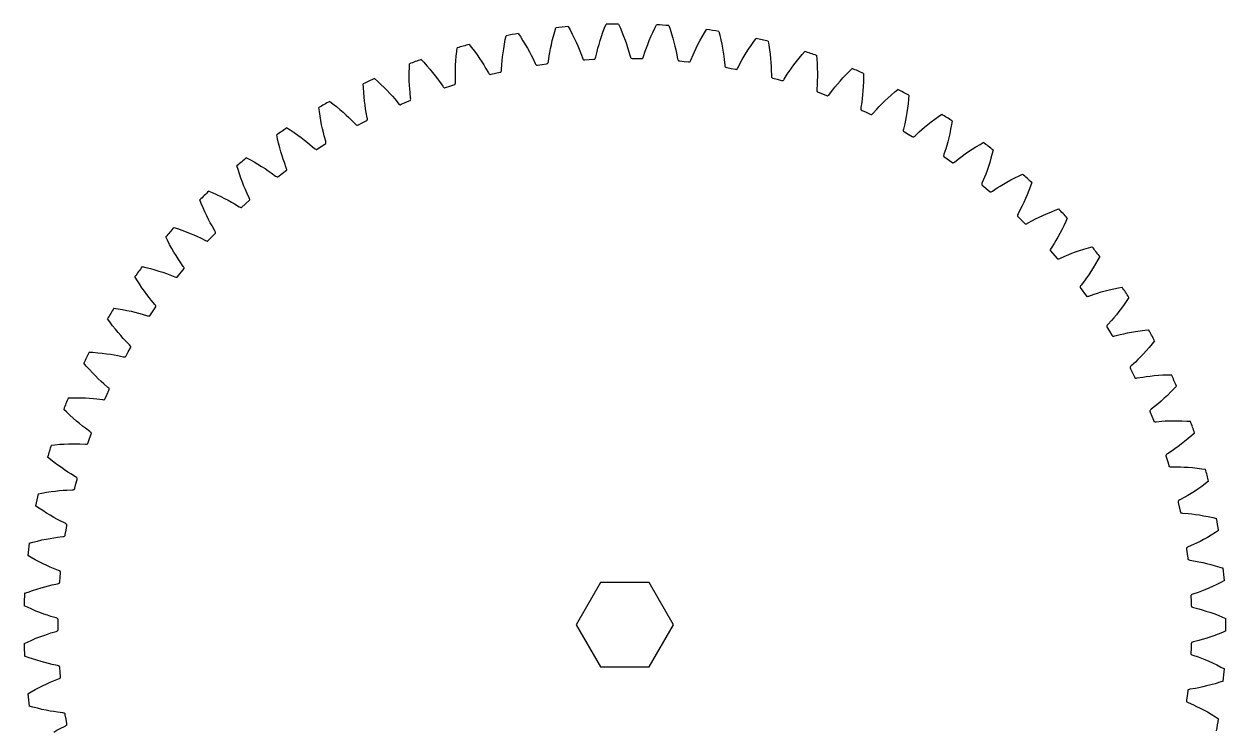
# Model space of a CAD drawing. Header units: millimetres. Extents: x -38.5 to 38.5, y -53.1 to 38.5.
# Drawn here: x -38.5 to 38.5, y -6.8 to 38.5 of the extents above; entities that cross this region are included whole.
import ezdxf

# ---------------------------------------------------------------- set-up
doc = ezdxf.new("R2010")
doc.units = ezdxf.units.MM

msp = doc.modelspace()

# ---------------------------------------------------------------- linework, layer by layer
at = {"color": 7, "linetype": 'Continuous', "lineweight": 25}
for p, q in [((-0.408, 38.498), (-0.31, 38.277)), ((-7.655, 37.505), (-7.605, 37.741)), ((-6.823, 37.891), (-6.689, 37.689)), ((-4.572, 37.72), (-4.49, 38.014)), ((-4.49, 38.014), (-4.42, 38.245)), ((-3.628, 38.329), (-3.512, 38.116)), ((-3.512, 38.116), (-3.37, 37.846)), ((-3.37, 37.846), (-3.241, 37.585)), ((-1.496, 37.695), (-1.4, 37.97)), ((-1.4, 37.97), (-1.293, 38.256)), ((-1.293, 38.256), (-1.204, 38.481)), ((-0.31, 38.277), (-0.191, 37.995)), ((-0.191, 37.995), (-0.084, 37.725)), ((-0.084, 37.725), (0.011, 37.469)), ((1.664, 37.688), (1.782, 37.954)), ((1.782, 37.954), (1.913, 38.23)), ((1.913, 38.23), (2.02, 38.447)), ((2.815, 38.397), (2.894, 38.168)), ((2.894, 38.168), (2.989, 37.878)), ((2.989, 37.878), (3.073, 37.6)), ((4.952, 37.672), (5.105, 37.936)), ((5.105, 37.936), (5.23, 38.143)), ((6.018, 38.027), (6.078, 37.792)), ((6.078, 37.792), (6.148, 37.495)), ((-10.766, 36.733), (-10.736, 36.973)), ((-9.969, 37.187), (-9.819, 36.997)), ((-9.819, 36.997), (-9.634, 36.754)), ((-7.761, 36.918), (-7.712, 37.205)), ((-7.712, 37.205), (-7.655, 37.505)), ((-6.689, 37.689), (-6.525, 37.431)), ((-6.525, 37.431), (-6.374, 37.182)), ((-6.374, 37.182), (-6.237, 36.946)), ((-4.761, 36.919), (-4.707, 37.172)), ((-4.707, 37.172), (-4.645, 37.438)), ((-4.645, 37.438), (-4.572, 37.72)), ((-3.241, 37.585), (-3.124, 37.338)), ((-3.124, 37.338), (-3.018, 37.102)), ((-3.018, 37.102), (-2.924, 36.877)), ((-1.778, 36.733), (-1.721, 36.953)), ((-1.721, 36.953), (-1.655, 37.188)), ((-1.655, 37.188), (-1.58, 37.436)), ((-1.58, 37.436), (-1.496, 37.695)), ((0.011, 37.469), (0.097, 37.224)), ((0.097, 37.224), (0.172, 36.993)), ((0.172, 36.993), (0.238, 36.775)), ((1.302, 36.753), (1.377, 36.967)), ((1.377, 36.967), (1.462, 37.196)), ((1.462, 37.196), (1.558, 37.436)), ((1.558, 37.436), (1.664, 37.688)), ((3.073, 37.6), (3.147, 37.336)), ((3.147, 37.336), (3.211, 37.086)), ((3.211, 37.086), (3.267, 36.848)), ((4.569, 36.943), (4.685, 37.175)), ((4.685, 37.175), (4.812, 37.417)), ((4.812, 37.417), (4.952, 37.672)), ((6.148, 37.495), (6.208, 37.211)), ((6.208, 37.211), (6.26, 36.942)), ((7.926, 36.883), (8.087, 37.125)), ((8.087, 37.125), (8.261, 37.376)), ((8.261, 37.376), (8.403, 37.572)), ((9.179, 37.39), (9.219, 37.151)), ((9.219, 37.151), (9.264, 36.849)), ((-13.046, 36.222), (-12.881, 36.046)), ((-10.823, 36.139), (-10.799, 36.429)), ((-10.799, 36.429), (-10.766, 36.733)), ((-9.634, 36.754), (-9.463, 36.519)), ((-9.463, 36.519), (-9.307, 36.295)), ((-9.307, 36.295), (-9.164, 36.079)), ((-7.86, 36.148), (-7.834, 36.391)), ((-7.834, 36.391), (-7.801, 36.648)), ((-7.801, 36.648), (-7.761, 36.918)), ((-6.237, 36.946), (-6.112, 36.719)), ((-6.112, 36.719), (-5.999, 36.503)), ((-5.999, 36.503), (-5.898, 36.3)), ((-5.898, 36.3), (-5.748, 35.976)), ((-4.896, 36.101), (-4.845, 36.455)), ((-4.845, 36.455), (-4.807, 36.679)), ((-4.807, 36.679), (-4.761, 36.919)), ((-2.924, 36.877), (-2.84, 36.666)), ((-2.84, 36.666), (-2.717, 36.33)), ((-2.717, 36.33), (-2.692, 36.274)), ((-2.692, 36.274), (-2.666, 36.234)), ((-2.666, 36.234), (-2.653, 36.221)), ((-2.653, 36.221), (-2.64, 36.211)), ((-2.64, 36.211), (-2.627, 36.206)), ((-2.627, 36.206), (-2.563, 36.21)), ((-2.563, 36.21), (-2.279, 36.228)), ((-2.279, 36.228), (-1.996, 36.245)), ((-1.996, 36.245), (-1.931, 36.25)), ((-1.931, 36.25), (-1.919, 36.257)), ((-1.919, 36.257), (-1.907, 36.268)), ((-1.907, 36.268), (-1.896, 36.283)), ((-1.896, 36.283), (-1.875, 36.325)), ((-1.875, 36.325), (-1.858, 36.385)), ((-1.858, 36.385), (-1.778, 36.733)), ((0.238, 36.775), (0.332, 36.43)), ((0.332, 36.43), (0.353, 36.372)), ((0.353, 36.372), (0.375, 36.33)), ((0.375, 36.33), (0.387, 36.316)), ((0.387, 36.316), (0.399, 36.305)), ((0.399, 36.305), (0.412, 36.299)), ((0.412, 36.299), (0.476, 36.297)), ((0.476, 36.297), (0.76, 36.292)), ((0.76, 36.292), (1.044, 36.285)), ((1.044, 36.285), (1.109, 36.285)), ((1.109, 36.285), (1.121, 36.29)), ((1.121, 36.29), (1.134, 36.3)), ((1.134, 36.3), (1.147, 36.314)), ((1.147, 36.314), (1.171, 36.355)), ((1.171, 36.355), (1.193, 36.412)), ((1.193, 36.412), (1.302, 36.753)), ((3.267, 36.848), (3.315, 36.626)), ((3.315, 36.626), (3.38, 36.275)), ((3.38, 36.275), (3.395, 36.215)), ((3.395, 36.215), (3.414, 36.171)), ((4.209, 36.129), (4.236, 36.185)), ((4.236, 36.185), (4.373, 36.515)), ((4.373, 36.515), (4.465, 36.722)), ((4.465, 36.722), (4.569, 36.943)), ((6.26, 36.942), (6.303, 36.687)), ((6.303, 36.687), (6.339, 36.446)), ((6.339, 36.446), (6.368, 36.22)), ((6.368, 36.22), (6.403, 35.865)), ((7.413, 36.021), (7.523, 36.22)), ((7.523, 36.22), (7.645, 36.431)), ((7.645, 36.431), (7.779, 36.652)), ((7.779, 36.652), (7.926, 36.883)), ((9.264, 36.849), (9.3, 36.561)), ((9.3, 36.561), (9.329, 36.289)), ((9.329, 36.289), (9.351, 36.031)), ((10.984, 36.09), (11.165, 36.318)), ((11.165, 36.318), (11.36, 36.553)), ((11.36, 36.553), (11.518, 36.737)), ((12.275, 36.491), (12.295, 36.249)), ((12.295, 36.249), (12.315, 35.945)), ((-13.809, 35.397), (-13.802, 35.703)), ((-13.802, 35.703), (-13.792, 35.945)), ((-12.881, 36.046), (-12.676, 35.819)), ((-12.676, 35.819), (-12.486, 35.599)), ((-12.486, 35.599), (-12.312, 35.388)), ((-10.857, 35.364), (-10.852, 35.608)), ((-10.852, 35.608), (-10.841, 35.866)), ((-10.841, 35.866), (-10.823, 36.139)), ((-9.164, 36.079), (-9.033, 35.873)), ((-9.033, 35.873), (-8.915, 35.679)), ((-8.915, 35.679), (-8.738, 35.369)), ((-8.012, 35.405), (-7.95, 35.421)), ((-7.95, 35.421), (-7.939, 35.429)), ((-7.939, 35.429), (-7.929, 35.442)), ((-7.929, 35.442), (-7.92, 35.458)), ((-7.92, 35.458), (-7.907, 35.504)), ((-7.907, 35.504), (-7.899, 35.565)), ((-7.899, 35.565), (-7.879, 35.922)), ((-7.879, 35.922), (-7.86, 36.148)), ((-5.748, 35.976), (-5.718, 35.921)), ((-5.718, 35.921), (-5.689, 35.884)), ((-5.689, 35.884), (-5.675, 35.872)), ((-5.675, 35.872), (-5.661, 35.864)), ((-5.661, 35.864), (-5.648, 35.86)), ((-5.648, 35.86), (-5.584, 35.868)), ((-5.584, 35.868), (-5.303, 35.911)), ((-5.303, 35.911), (-5.022, 35.951)), ((-5.022, 35.951), (-4.958, 35.962)), ((-4.958, 35.962), (-4.946, 35.969)), ((-4.946, 35.969), (-4.936, 35.981)), ((-4.936, 35.981), (-4.926, 35.997)), ((-4.926, 35.997), (-4.908, 36.041)), ((-4.908, 36.041), (-4.896, 36.101)), ((3.414, 36.171), (3.425, 36.156)), ((3.425, 36.156), (3.436, 36.145)), ((3.436, 36.145), (3.448, 36.138)), ((3.448, 36.138), (3.512, 36.13)), ((3.512, 36.13), (3.794, 36.101)), ((3.794, 36.101), (4.077, 36.07)), ((4.077, 36.07), (4.141, 36.065)), ((4.141, 36.065), (4.154, 36.069)), ((4.154, 36.069), (4.168, 36.078)), ((4.168, 36.078), (4.181, 36.091)), ((4.181, 36.091), (4.209, 36.129)), ((6.403, 35.865), (6.413, 35.804)), ((6.413, 35.804), (6.429, 35.759)), ((6.429, 35.759), (6.438, 35.743)), ((6.438, 35.743), (6.448, 35.73)), ((6.448, 35.73), (6.459, 35.722)), ((6.459, 35.722), (6.523, 35.709)), ((6.523, 35.709), (6.802, 35.657)), ((6.802, 35.657), (7.081, 35.603)), ((7.081, 35.603), (7.144, 35.592)), ((7.144, 35.592), (7.158, 35.595)), ((7.158, 35.595), (7.172, 35.603)), ((7.172, 35.603), (7.187, 35.614)), ((7.187, 35.614), (7.217, 35.65)), ((7.217, 35.65), (7.249, 35.703)), ((7.249, 35.703), (7.413, 36.021)), ((9.351, 36.031), (9.367, 35.787)), ((9.367, 35.787), (9.376, 35.56)), ((9.376, 35.56), (9.382, 35.203)), ((10.401, 35.274), (10.527, 35.463)), ((10.527, 35.463), (10.666, 35.663)), ((10.666, 35.663), (10.819, 35.873)), ((10.819, 35.873), (10.984, 36.09)), ((12.315, 35.945), (12.327, 35.654)), ((12.327, 35.654), (12.333, 35.381)), ((14.165, 35.256), (14.379, 35.475)), ((14.379, 35.475), (14.552, 35.644)), ((-16.741, 34.423), (-16.752, 34.664)), ((-16.031, 35.003), (-15.852, 34.841)), ((-15.852, 34.841), (-15.629, 34.632)), ((-13.809, 35.107), (-13.809, 35.397)), ((-13.804, 34.833), (-13.809, 35.107)), ((-13.793, 34.575), (-13.804, 34.833)), ((-12.312, 35.388), (-12.15, 35.186)), ((-12.15, 35.186), (-12.003, 34.992)), ((-12.003, 34.992), (-11.869, 34.808)), ((-11.869, 34.808), (-11.667, 34.513)), ((-10.876, 34.64), (-10.867, 34.654)), ((-10.867, 34.654), (-10.86, 34.671)), ((-10.86, 34.671), (-10.85, 34.718)), ((-10.857, 35.137), (-10.857, 35.364)), ((-10.848, 34.779), (-10.857, 35.137)), ((-10.85, 34.718), (-10.848, 34.779)), ((-8.738, 35.369), (-8.704, 35.317)), ((-8.704, 35.317), (-8.672, 35.282)), ((-8.672, 35.282), (-8.656, 35.271)), ((-8.656, 35.271), (-8.642, 35.264)), ((-8.642, 35.264), (-8.629, 35.261)), ((-8.629, 35.261), (-8.565, 35.275)), ((-8.565, 35.275), (-8.289, 35.341)), ((-8.289, 35.341), (-8.012, 35.405)), ((9.382, 35.203), (9.387, 35.141)), ((9.387, 35.141), (9.398, 35.095)), ((9.398, 35.095), (9.406, 35.078)), ((9.406, 35.078), (9.415, 35.065)), ((9.415, 35.065), (9.426, 35.057)), ((9.426, 35.057), (9.488, 35.038)), ((9.488, 35.038), (9.762, 34.963)), ((9.762, 34.963), (10.035, 34.886)), ((10.035, 34.886), (10.098, 34.869)), ((10.098, 34.869), (10.111, 34.871)), ((10.111, 34.871), (10.126, 34.878)), ((10.126, 34.878), (10.141, 34.888)), ((10.141, 34.888), (10.175, 34.921)), ((10.175, 34.921), (10.211, 34.972)), ((10.211, 34.972), (10.401, 35.274)), ((12.319, 34.651), (12.295, 34.295)), ((12.328, 34.878), (12.319, 34.651)), ((12.333, 35.122), (12.328, 34.878)), ((12.333, 35.381), (12.333, 35.122)), ((13.458, 34.458), (13.613, 34.646)), ((13.613, 34.646), (13.783, 34.842)), ((13.783, 34.842), (13.966, 35.045)), ((13.966, 35.045), (14.165, 35.256)), ((15.279, 34.788), (15.267, 34.498)), ((15.285, 35.094), (15.279, 34.788)), ((15.286, 35.336), (15.285, 35.094)), ((-16.722, 34.118), (-16.741, 34.423)), ((-16.698, 33.828), (-16.722, 34.118)), ((-15.629, 34.632), (-15.421, 34.429)), ((-15.421, 34.429), (-15.23, 34.234)), ((-15.23, 34.234), (-15.052, 34.045)), ((-15.052, 34.045), (-14.889, 33.864)), ((-13.778, 34.331), (-13.793, 34.575)), ((-13.759, 34.105), (-13.778, 34.331)), ((-13.72, 33.75), (-13.759, 34.105)), ((-11.667, 34.513), (-11.628, 34.465)), ((-11.628, 34.465), (-11.593, 34.433)), ((-11.593, 34.433), (-11.577, 34.423)), ((-11.577, 34.423), (-11.563, 34.417)), ((-11.563, 34.417), (-11.549, 34.416)), ((-11.549, 34.416), (-11.487, 34.435)), ((-11.487, 34.435), (-11.217, 34.523)), ((-11.217, 34.523), (-10.947, 34.61)), ((-10.947, 34.61), (-10.886, 34.631)), ((-10.886, 34.631), (-10.876, 34.64)), ((12.295, 34.295), (12.294, 34.233)), ((12.294, 34.233), (12.302, 34.186)), ((12.302, 34.186), (12.309, 34.168)), ((12.309, 34.168), (12.317, 34.155)), ((12.317, 34.155), (12.326, 34.145)), ((12.326, 34.145), (12.387, 34.121)), ((12.387, 34.121), (12.653, 34.023)), ((12.653, 34.023), (12.919, 33.923)), ((12.919, 33.923), (12.98, 33.902)), ((12.98, 33.902), (12.994, 33.903)), ((12.994, 33.903), (13.009, 33.908)), ((13.009, 33.908), (13.025, 33.917)), ((13.025, 33.917), (13.062, 33.948)), ((13.062, 33.948), (13.102, 33.994)), ((13.102, 33.994), (13.316, 34.28)), ((13.316, 34.28), (13.458, 34.458)), ((15.229, 33.967), (15.204, 33.724)), ((15.25, 34.225), (15.229, 33.967)), ((15.267, 34.498), (15.25, 34.225)), ((16.849, 33.753), (17.065, 33.948)), ((17.065, 33.948), (17.297, 34.147)), ((17.297, 34.147), (17.483, 34.301)), ((18.189, 33.933), (18.168, 33.691)), ((-19.563, 32.901), (-19.594, 33.141)), ((-18.904, 33.539), (-18.712, 33.393)), ((-18.712, 33.393), (-18.472, 33.203)), ((-18.472, 33.203), (-18.248, 33.018)), ((-16.67, 33.556), (-16.698, 33.828)), ((-16.638, 33.299), (-16.67, 33.556)), ((-16.603, 33.058), (-16.638, 33.299)), ((-14.889, 33.864), (-14.74, 33.693)), ((-14.74, 33.693), (-14.514, 33.416)), ((-14.514, 33.416), (-14.472, 33.371)), ((-14.472, 33.371), (-14.434, 33.342)), ((-14.434, 33.342), (-14.417, 33.333)), ((-14.417, 33.333), (-14.402, 33.329)), ((-14.402, 33.329), (-14.388, 33.329)), ((-14.388, 33.329), (-14.328, 33.353)), ((-14.328, 33.353), (-14.067, 33.464)), ((-14.067, 33.464), (-13.805, 33.573)), ((-13.805, 33.573), (-13.745, 33.599)), ((-13.745, 33.599), (-13.736, 33.609)), ((-13.736, 33.609), (-13.729, 33.623)), ((-13.729, 33.623), (-13.723, 33.641)), ((-13.723, 33.641), (-13.717, 33.688)), ((-13.717, 33.688), (-13.72, 33.75)), ((15.121, 33.146), (15.116, 33.084)), ((15.175, 33.499), (15.121, 33.146)), ((15.204, 33.724), (15.175, 33.499)), ((16.138, 33.046), (16.294, 33.211)), ((16.294, 33.211), (16.465, 33.385)), ((16.465, 33.385), (16.65, 33.566)), ((16.65, 33.566), (16.849, 33.753)), ((18.137, 33.388), (18.1, 33.099)), ((18.168, 33.691), (18.137, 33.388)), ((-19.519, 32.599), (-19.563, 32.901)), ((-19.471, 32.312), (-19.519, 32.599)), ((-18.248, 33.018), (-18.041, 32.84)), ((-18.041, 32.84), (-17.848, 32.666)), ((-17.848, 32.666), (-17.67, 32.5)), ((-17.67, 32.5), (-17.508, 32.341)), ((-17.508, 32.341), (-17.259, 32.084)), ((-16.565, 32.834), (-16.603, 33.058)), ((-16.496, 32.483), (-16.565, 32.834)), ((-16.509, 32.331), (-16.5, 32.342)), ((-16.5, 32.342), (-16.494, 32.356)), ((-16.488, 32.422), (-16.496, 32.483)), ((-16.494, 32.356), (-16.49, 32.375)), ((-16.49, 32.375), (-16.488, 32.422)), ((15.116, 33.084), (15.12, 33.037)), ((15.12, 33.037), (15.124, 33.019)), ((15.124, 33.019), (15.131, 33.004)), ((15.131, 33.004), (15.14, 32.994)), ((15.14, 32.994), (15.198, 32.965)), ((15.198, 32.965), (15.456, 32.845)), ((15.456, 32.845), (15.712, 32.723)), ((15.712, 32.723), (15.771, 32.697)), ((15.771, 32.697), (15.785, 32.697)), ((15.785, 32.697), (15.801, 32.7)), ((15.801, 32.7), (15.818, 32.708)), ((15.818, 32.708), (15.856, 32.735)), ((15.856, 32.735), (15.901, 32.779)), ((15.901, 32.779), (16.138, 33.046)), ((17.972, 32.334), (17.925, 32.111)), ((18.018, 32.573), (17.972, 32.334)), ((18.061, 32.829), (18.018, 32.573)), ((18.1, 33.099), (18.061, 32.829)), ((19.614, 32.225), (19.846, 32.4)), ((19.846, 32.4), (20.094, 32.58)), ((20.094, 32.58), (20.292, 32.718)), ((-21.644, 31.84), (-21.44, 31.71)), ((-21.44, 31.71), (-21.186, 31.541)), ((-19.42, 32.044), (-19.471, 32.312)), ((-19.366, 31.79), (-19.42, 32.044)), ((-19.311, 31.553), (-19.366, 31.79)), ((-17.259, 32.084), (-17.213, 32.043)), ((-17.213, 32.043), (-17.173, 32.017)), ((-17.173, 32.017), (-17.156, 32.01)), ((-17.156, 32.01), (-17.14, 32.007)), ((-17.14, 32.007), (-17.127, 32.008)), ((-17.127, 32.008), (-17.069, 32.037)), ((-17.069, 32.037), (-16.818, 32.169)), ((-16.818, 32.169), (-16.566, 32.3)), ((-16.566, 32.3), (-16.509, 32.331)), ((17.842, 31.764), (17.831, 31.703)), ((17.831, 31.703), (17.831, 31.656)), ((17.831, 31.656), (17.834, 31.637)), ((17.834, 31.637), (17.84, 31.622)), ((17.84, 31.622), (17.848, 31.611)), ((17.925, 32.111), (17.842, 31.764)), ((17.848, 31.611), (17.904, 31.578)), ((17.904, 31.578), (18.15, 31.437)), ((18.588, 31.333), (18.847, 31.579)), ((18.847, 31.579), (19.016, 31.731)), ((19.016, 31.731), (19.2, 31.89)), ((19.2, 31.89), (19.4, 32.055)), ((19.4, 32.055), (19.614, 32.225)), ((20.867, 31.753), (20.807, 31.468)), ((20.924, 32.053), (20.867, 31.753)), ((20.964, 32.292), (20.924, 32.053)), ((-22.248, 31.149), (-22.298, 31.385)), ((-22.178, 30.851), (-22.248, 31.149)), ((-22.106, 30.569), (-22.178, 30.851)), ((-21.186, 31.541), (-20.947, 31.375)), ((-20.947, 31.375), (-20.725, 31.215)), ((-20.725, 31.215), (-20.519, 31.058)), ((-20.519, 31.058), (-20.328, 30.907)), ((-20.328, 30.907), (-20.153, 30.763)), ((-19.451, 30.649), (-19.21, 30.8)), ((-19.254, 31.333), (-19.311, 31.553)), ((-19.156, 30.989), (-19.254, 31.333)), ((-19.21, 30.8), (-19.156, 30.836)), ((-19.143, 30.929), (-19.156, 30.989)), ((-19.156, 30.836), (-19.149, 30.848)), ((-19.149, 30.848), (-19.144, 30.863)), ((-19.144, 30.863), (-19.141, 30.881)), ((-19.141, 30.881), (-19.143, 30.929)), ((18.15, 31.437), (18.395, 31.294)), ((18.395, 31.294), (18.452, 31.262)), ((18.452, 31.262), (18.466, 31.261)), ((18.466, 31.261), (18.481, 31.264)), ((18.481, 31.264), (18.499, 31.27)), ((18.499, 31.27), (18.54, 31.294)), ((18.54, 31.294), (18.588, 31.333)), ((20.68, 30.951), (20.615, 30.717)), ((20.744, 31.202), (20.68, 30.951)), ((20.807, 31.468), (20.744, 31.202)), ((22.749, 30.784), (22.959, 30.905)), ((-22.033, 30.306), (-22.106, 30.569)), ((-21.958, 30.058), (-22.033, 30.306)), ((-21.883, 29.826), (-21.958, 30.058)), ((-20.153, 30.763), (-19.883, 30.528)), ((-19.883, 30.528), (-19.834, 30.49)), ((-19.834, 30.49), (-19.792, 30.468)), ((-19.792, 30.468), (-19.774, 30.462)), ((-19.774, 30.462), (-19.759, 30.46)), ((-19.759, 30.46), (-19.745, 30.462)), ((-19.745, 30.462), (-19.69, 30.496)), ((-19.69, 30.496), (-19.451, 30.649)), ((20.422, 30.1), (20.417, 30.053)), ((20.417, 30.053), (20.419, 30.034)), ((20.419, 30.034), (20.424, 30.019)), ((20.437, 30.16), (20.422, 30.1)), ((20.549, 30.499), (20.437, 30.16)), ((20.615, 30.717), (20.549, 30.499)), ((21.423, 29.892), (21.604, 30.029)), ((21.604, 30.029), (21.802, 30.172)), ((21.802, 30.172), (22.014, 30.32)), ((22.014, 30.32), (22.242, 30.471)), ((22.242, 30.471), (22.488, 30.626)), ((22.488, 30.626), (22.749, 30.784)), ((23.532, 30.19), (23.451, 29.895)), ((23.593, 30.424), (23.532, 30.19)), ((-24.776, 29.178), (-24.846, 29.409)), ((-24.233, 29.917), (-24.018, 29.805)), ((-24.018, 29.805), (-23.751, 29.658)), ((-23.751, 29.658), (-23.499, 29.512)), ((-23.499, 29.512), (-23.265, 29.371)), ((-23.265, 29.371), (-23.046, 29.233)), ((-21.809, 29.612), (-21.883, 29.826)), ((-21.682, 29.277), (-21.809, 29.612)), ((-21.664, 29.218), (-21.682, 29.277)), ((20.424, 30.019), (20.431, 30.007)), ((20.431, 30.007), (21.003, 29.609)), ((21.003, 29.609), (21.017, 29.606)), ((21.017, 29.606), (21.033, 29.607)), ((21.033, 29.607), (21.051, 29.612)), ((21.051, 29.612), (21.094, 29.633)), ((21.094, 29.633), (21.144, 29.668)), ((21.144, 29.668), (21.423, 29.892)), ((23.283, 29.357), (23.198, 29.112)), ((23.367, 29.617), (23.283, 29.357)), ((23.451, 29.895), (23.367, 29.617)), ((-24.682, 28.887), (-24.776, 29.178)), ((-24.586, 28.612), (-24.682, 28.887)), ((-24.492, 28.356), (-24.586, 28.612)), ((-23.046, 29.233), (-22.843, 29.098)), ((-22.843, 29.098), (-22.656, 28.968)), ((-22.656, 28.968), (-22.368, 28.757)), ((-22.368, 28.757), (-22.316, 28.723)), ((-22.316, 28.723), (-22.272, 28.705)), ((-22.272, 28.705), (-22.254, 28.701)), ((-22.254, 28.701), (-22.238, 28.7)), ((-22.238, 28.7), (-22.225, 28.703)), ((-22.225, 28.703), (-21.669, 29.125)), ((-21.669, 29.125), (-21.663, 29.137)), ((-21.658, 29.171), (-21.664, 29.218)), ((-21.663, 29.137), (-21.659, 29.152)), ((-21.659, 29.152), (-21.658, 29.171)), ((23.029, 28.672), (22.889, 28.344)), ((23.113, 28.884), (23.029, 28.672)), ((23.198, 29.112), (23.113, 28.884)), ((24.474, 28.371), (24.714, 28.503)), ((24.714, 28.503), (24.972, 28.637)), ((24.972, 28.637), (25.245, 28.773)), ((25.245, 28.773), (25.464, 28.876)), ((-26.651, 27.784), (-26.428, 27.69)), ((-24.396, 28.115), (-24.492, 28.356)), ((-24.302, 27.891), (-24.396, 28.115)), ((-24.21, 27.683), (-24.302, 27.891)), ((22.869, 28.285), (22.86, 28.239)), ((22.86, 28.239), (22.861, 28.22)), ((22.861, 28.22), (22.864, 28.204)), ((22.864, 28.204), (22.87, 28.192)), ((22.889, 28.344), (22.869, 28.285)), ((22.87, 28.192), (23.407, 27.747)), ((23.407, 27.747), (23.42, 27.744)), ((23.42, 27.744), (23.436, 27.744)), ((23.436, 27.744), (23.455, 27.747)), ((23.455, 27.747), (23.499, 27.764)), ((23.499, 27.764), (23.553, 27.795)), ((23.553, 27.795), (23.849, 27.994)), ((23.849, 27.994), (24.041, 28.116)), ((24.041, 28.116), (24.25, 28.242)), ((24.25, 28.242), (24.474, 28.371)), ((25.87, 27.828), (25.763, 27.558)), ((25.976, 28.115), (25.87, 27.828)), ((26.056, 28.343), (25.976, 28.115)), ((-27.131, 27.002), (-27.22, 27.227)), ((-27.013, 26.721), (-27.131, 27.002)), ((-26.428, 27.69), (-26.149, 27.566)), ((-26.149, 27.566), (-25.886, 27.443)), ((-25.886, 27.443), (-25.641, 27.321)), ((-25.641, 27.321), (-25.411, 27.202)), ((-25.411, 27.202), (-25.198, 27.084)), ((-25.198, 27.084), (-25.001, 26.971)), ((-25.001, 26.971), (-24.696, 26.784)), ((-24.549, 26.743), (-24.03, 27.209)), ((-24.056, 27.36), (-24.21, 27.683)), ((-24.033, 27.303), (-24.056, 27.36)), ((-24.023, 27.257), (-24.033, 27.303)), ((-24.03, 27.209), (-24.025, 27.222)), ((-24.025, 27.222), (-24.022, 27.238)), ((-24.022, 27.238), (-24.023, 27.257)), ((25.552, 27.069), (25.449, 26.848)), ((25.657, 27.306), (25.552, 27.069)), ((25.763, 27.558), (25.657, 27.306)), ((-26.894, 26.455), (-27.013, 26.721)), ((-26.778, 26.207), (-26.894, 26.455)), ((-26.663, 25.975), (-26.778, 26.207)), ((-24.696, 26.784), (-24.641, 26.755)), ((-24.641, 26.755), (-24.596, 26.74)), ((-24.596, 26.74), (-24.578, 26.738)), ((-24.578, 26.738), (-24.562, 26.739)), ((-24.562, 26.739), (-24.549, 26.743)), ((25.143, 26.227), (25.142, 26.208)), ((25.142, 26.208), (25.144, 26.192)), ((25.155, 26.273), (25.143, 26.227)), ((25.144, 26.192), (25.149, 26.179)), ((25.149, 26.179), (25.647, 25.691)), ((25.181, 26.329), (25.155, 26.273)), ((25.348, 26.645), (25.181, 26.329)), ((25.449, 26.848), (25.348, 26.645)), ((26.528, 26.114), (26.763, 26.224)), ((26.763, 26.224), (27.012, 26.335)), ((27.012, 26.335), (27.28, 26.447)), ((27.28, 26.447), (27.565, 26.559)), ((27.565, 26.559), (27.791, 26.644)), ((-28.883, 25.457), (-28.653, 25.382)), ((-26.551, 25.759), (-26.663, 25.975)), ((-26.441, 25.56), (-26.551, 25.759)), ((-26.261, 25.252), (-26.441, 25.56)), ((25.647, 25.691), (25.66, 25.687)), ((25.66, 25.687), (25.676, 25.685)), ((25.676, 25.685), (25.694, 25.687)), ((25.694, 25.687), (25.74, 25.7)), ((25.74, 25.7), (25.796, 25.726)), ((25.796, 25.726), (26.108, 25.9)), ((26.108, 25.9), (26.31, 26.005)), ((26.31, 26.005), (26.528, 26.114)), ((28.108, 25.566), (27.979, 25.305)), ((28.238, 25.842), (28.108, 25.566)), ((28.336, 26.063), (28.238, 25.842)), ((-29.295, 24.637), (-29.403, 24.854)), ((-29.154, 24.367), (-29.295, 24.637)), ((-28.653, 25.382), (-28.364, 25.281)), ((-28.364, 25.281), (-28.091, 25.18)), ((-28.091, 25.18), (-27.837, 25.08)), ((-27.837, 25.08), (-27.598, 24.98)), ((-27.598, 24.98), (-27.376, 24.881)), ((-27.376, 24.881), (-27.17, 24.784)), ((-27.17, 24.784), (-26.851, 24.624)), ((-26.7, 24.595), (-26.223, 25.103)), ((-26.233, 25.196), (-26.261, 25.252)), ((-26.219, 25.151), (-26.233, 25.196)), ((-26.223, 25.103), (-26.219, 25.116)), ((-26.217, 25.132), (-26.219, 25.151)), ((-26.219, 25.116), (-26.217, 25.132)), ((27.728, 24.836), (27.606, 24.625)), ((27.852, 25.063), (27.728, 24.836)), ((27.979, 25.305), (27.852, 25.063)), ((-29.014, 24.112), (-29.154, 24.367)), ((-28.877, 23.875), (-29.014, 24.112)), ((-28.743, 23.653), (-28.877, 23.875)), ((-26.851, 24.624), (-26.794, 24.6)), ((-26.794, 24.6), (-26.748, 24.588)), ((-26.748, 24.588), (-26.729, 24.588)), ((-26.729, 24.588), (-26.713, 24.59)), ((-26.713, 24.59), (-26.7, 24.595)), ((27.25, 24.031), (27.247, 24.012)), ((27.247, 24.012), (27.247, 23.996)), ((27.247, 23.996), (27.251, 23.983)), ((27.266, 24.075), (27.25, 24.031)), ((27.251, 23.983), (27.707, 23.455)), ((27.295, 24.13), (27.266, 24.075)), ((27.489, 24.43), (27.295, 24.13)), ((27.606, 24.625), (27.489, 24.43)), ((28.62, 23.802), (28.863, 23.892)), ((28.863, 23.892), (29.121, 23.982)), ((29.121, 23.982), (29.398, 24.071)), ((29.398, 24.071), (29.69, 24.159)), ((29.69, 24.159), (29.923, 24.225)), ((-28.613, 23.447), (-28.743, 23.653)), ((-28.488, 23.258), (-28.613, 23.447)), ((-28.282, 22.966), (-28.488, 23.258)), ((27.707, 23.455), (27.719, 23.45)), ((27.719, 23.45), (27.735, 23.447)), ((27.735, 23.447), (27.754, 23.447)), ((27.754, 23.447), (27.8, 23.456)), ((27.8, 23.456), (27.858, 23.478)), ((27.858, 23.478), (28.184, 23.625)), ((28.184, 23.625), (28.393, 23.713)), ((28.393, 23.713), (28.62, 23.802)), ((30.149, 23.124), (29.998, 22.875)), ((30.301, 23.389), (30.149, 23.124)), ((30.418, 23.601), (30.301, 23.389)), ((-30.911, 22.951), (-30.676, 22.895)), ((-30.676, 22.895), (-30.38, 22.819)), ((-30.38, 22.819), (-30.1, 22.741)), ((-30.1, 22.741), (-29.838, 22.663)), ((-29.838, 22.663), (-29.592, 22.583)), ((-29.592, 22.583), (-29.361, 22.503)), ((-29.361, 22.503), (-29.148, 22.424)), ((-29.148, 22.424), (-28.817, 22.291)), ((-28.665, 22.274), (-28.232, 22.821)), ((-28.25, 22.913), (-28.282, 22.966)), ((-28.232, 22.869), (-28.25, 22.913)), ((-28.228, 22.85), (-28.232, 22.869)), ((-28.232, 22.821), (-28.228, 22.834)), ((-28.228, 22.834), (-28.228, 22.85)), ((29.709, 22.429), (29.57, 22.228)), ((29.852, 22.645), (29.709, 22.429)), ((29.998, 22.875), (29.852, 22.645)), ((-31.254, 22.1), (-31.38, 22.306)), ((-31.09, 21.842), (-31.254, 22.1)), ((-30.93, 21.599), (-31.09, 21.842)), ((-30.774, 21.375), (-30.93, 21.599)), ((-28.817, 22.291), (-28.758, 22.271)), ((-28.758, 22.271), (-28.711, 22.264)), ((-28.711, 22.264), (-28.692, 22.265)), ((-28.692, 22.265), (-28.677, 22.268)), ((-28.677, 22.268), (-28.665, 22.274)), ((29.161, 21.648), (29.16, 21.632)), ((29.16, 21.632), (29.162, 21.619)), ((29.165, 21.666), (29.161, 21.648)), ((29.162, 21.619), (29.572, 21.055)), ((29.184, 21.71), (29.165, 21.666)), ((29.219, 21.761), (29.184, 21.71)), ((29.436, 22.044), (29.219, 21.761)), ((29.57, 22.228), (29.436, 22.044)), ((31.309, 21.527), (31.608, 21.59)), ((31.608, 21.59), (31.845, 21.636)), ((-30.622, 21.165), (-30.774, 21.375)), ((-30.475, 20.971), (-30.622, 21.165)), ((-30.334, 20.792), (-30.475, 20.971)), ((-30.104, 20.518), (-30.334, 20.792)), ((29.572, 21.055), (29.584, 21.048)), ((29.584, 21.048), (29.6, 21.044)), ((29.6, 21.044), (29.618, 21.042)), ((29.618, 21.042), (29.665, 21.047)), ((29.665, 21.047), (29.725, 21.064)), ((29.725, 21.064), (30.062, 21.184)), ((30.062, 21.184), (30.278, 21.254)), ((30.278, 21.254), (30.511, 21.324)), ((30.511, 21.324), (30.761, 21.393)), ((30.761, 21.393), (31.026, 21.461)), ((31.026, 21.461), (31.309, 21.527)), ((32.286, 20.973), (32.152, 20.771)), ((-32.724, 20.284), (-32.484, 20.248)), ((-32.484, 20.248), (-32.183, 20.197)), ((-32.183, 20.197), (-31.897, 20.143)), ((-31.897, 20.143), (-31.63, 20.086)), ((-31.63, 20.086), (-31.378, 20.027)), ((-31.378, 20.027), (-31.141, 19.967)), ((-30.428, 19.798), (-30.042, 20.378)), ((-30.068, 20.468), (-30.104, 20.518)), ((-30.047, 20.426), (-30.068, 20.468)), ((-30.041, 20.408), (-30.047, 20.426)), ((-30.042, 20.378), (-30.04, 20.392)), ((-30.04, 20.392), (-30.041, 20.408)), ((31.642, 20.067), (31.481, 19.864)), ((31.807, 20.285), (31.642, 20.067)), ((31.978, 20.52), (31.807, 20.285)), ((32.152, 20.771), (31.978, 20.52)), ((-32.993, 19.407), (-33.136, 19.602)), ((-32.809, 19.163), (-32.993, 19.407)), ((-31.141, 19.967), (-30.923, 19.906)), ((-30.923, 19.906), (-30.581, 19.801)), ((-30.581, 19.801), (-30.521, 19.787)), ((-30.521, 19.787), (-30.474, 19.783)), ((-30.474, 19.783), (-30.455, 19.786)), ((-30.455, 19.786), (-30.44, 19.79)), ((-30.44, 19.79), (-30.428, 19.798)), ((31.178, 19.504), (30.937, 19.24)), ((31.326, 19.676), (31.178, 19.504)), ((31.481, 19.864), (31.326, 19.676)), ((-32.629, 18.935), (-32.809, 19.163)), ((-32.455, 18.725), (-32.629, 18.935)), ((-32.286, 18.528), (-32.455, 18.725)), ((-32.123, 18.347), (-32.286, 18.528)), ((30.87, 19.132), (30.868, 19.116)), ((30.868, 19.116), (30.869, 19.103)), ((30.869, 19.103), (30.902, 19.047)), ((30.876, 19.15), (30.87, 19.132)), ((30.899, 19.191), (30.876, 19.15)), ((30.937, 19.24), (30.899, 19.191)), ((30.902, 19.047), (31.05, 18.804)), ((31.05, 18.804), (31.196, 18.561)), ((31.196, 18.561), (31.23, 18.506)), ((31.23, 18.506), (31.242, 18.498)), ((31.242, 18.498), (31.257, 18.493)), ((31.257, 18.493), (31.275, 18.49)), ((31.275, 18.49), (31.323, 18.491)), ((31.323, 18.491), (31.383, 18.503)), ((31.383, 18.503), (31.729, 18.594)), ((31.729, 18.594), (31.95, 18.646)), ((31.95, 18.646), (32.189, 18.696)), ((32.189, 18.696), (32.443, 18.744)), ((32.443, 18.744), (32.713, 18.79)), ((32.713, 18.79), (33, 18.832)), ((33, 18.832), (33.304, 18.87)), ((33.304, 18.87), (33.544, 18.895)), ((-31.967, 18.181), (-32.123, 18.347)), ((-31.716, 17.927), (-31.967, 18.181)), ((-31.81, 17.488), (-31.672, 17.736)), ((-31.675, 17.881), (-31.716, 17.927)), ((-31.65, 17.84), (-31.675, 17.881)), ((-31.672, 17.736), (-31.642, 17.793)), ((-31.644, 17.823), (-31.65, 17.84)), ((-31.641, 17.807), (-31.644, 17.823)), ((-31.642, 17.793), (-31.641, 17.807)), ((33.583, 17.773), (33.393, 17.552)), ((33.777, 18.008), (33.583, 17.773)), ((33.928, 18.198), (33.777, 18.008)), ((-34.306, 17.474), (-34.064, 17.459)), ((-34.064, 17.459), (-33.76, 17.433)), ((-33.76, 17.433), (-33.471, 17.403)), ((-33.471, 17.403), (-33.2, 17.369)), ((-33.2, 17.369), (-32.943, 17.332)), ((-32.943, 17.332), (-32.703, 17.291)), ((-32.703, 17.291), (-32.48, 17.249)), ((-32.48, 17.249), (-32.131, 17.173)), ((-32.131, 17.173), (-32.069, 17.163)), ((-32.069, 17.163), (-32.022, 17.164)), ((-32.022, 17.164), (-32.004, 17.168)), ((-32.004, 17.168), (-31.989, 17.174)), ((-31.989, 17.174), (-31.978, 17.182)), ((-31.978, 17.182), (-31.946, 17.238)), ((-31.946, 17.238), (-31.81, 17.488)), ((32.863, 16.986), (32.701, 16.827)), ((33.033, 17.16), (32.863, 16.986)), ((33.21, 17.349), (33.033, 17.16)), ((33.393, 17.552), (33.21, 17.349)), ((-34.502, 16.578), (-34.66, 16.761)), ((-34.298, 16.351), (-34.502, 16.578)), ((-34.099, 16.139), (-34.298, 16.351)), ((32.362, 16.482), (32.359, 16.466)), ((32.359, 16.466), (32.359, 16.453)), ((32.359, 16.453), (32.387, 16.394)), ((32.37, 16.499), (32.362, 16.482)), ((32.396, 16.538), (32.37, 16.499)), ((32.387, 16.394), (32.514, 16.14)), ((32.439, 16.584), (32.396, 16.538)), ((32.701, 16.827), (32.439, 16.584)), ((-33.908, 15.943), (-34.099, 16.139)), ((-33.723, 15.762), (-33.908, 15.943)), ((-33.545, 15.595), (-33.723, 15.762)), ((-33.377, 15.443), (-33.545, 15.595)), ((-33.105, 15.211), (-33.377, 15.443)), ((32.514, 16.14), (32.64, 15.886)), ((32.64, 15.886), (32.669, 15.828)), ((32.669, 15.828), (32.68, 15.819)), ((32.68, 15.819), (32.695, 15.813)), ((32.695, 15.813), (32.713, 15.808)), ((32.713, 15.808), (32.76, 15.805)), ((32.76, 15.805), (32.822, 15.812)), ((32.822, 15.812), (33.174, 15.874)), ((33.174, 15.874), (33.398, 15.907)), ((33.398, 15.907), (33.64, 15.937)), ((33.64, 15.937), (33.898, 15.964)), ((33.898, 15.964), (34.17, 15.986)), ((34.17, 15.986), (34.461, 16.004)), ((34.461, 16.004), (34.766, 16.017)), ((34.766, 16.017), (35.008, 16.022)), ((-33.276, 14.505), (-33.162, 14.765)), ((-33.162, 14.765), (-33.045, 15.024)), ((-33.06, 15.167), (-33.105, 15.211)), ((-33.032, 15.129), (-33.06, 15.167)), ((-33.045, 15.024), (-33.02, 15.083)), ((-33.024, 15.112), (-33.032, 15.129)), ((-33.02, 15.097), (-33.024, 15.112)), ((-33.02, 15.083), (-33.02, 15.097)), ((34.745, 14.696), (34.546, 14.509)), ((34.952, 14.9), (34.745, 14.696)), ((35.166, 15.119), (34.952, 14.9)), ((35.332, 15.295), (35.166, 15.119)), ((-35.648, 14.542), (-35.406, 14.547)), ((-35.406, 14.547), (-35.1, 14.547)), ((-35.1, 14.547), (-34.81, 14.541)), ((-34.81, 14.541), (-34.537, 14.53)), ((-34.537, 14.53), (-34.278, 14.514)), ((-34.278, 14.514), (-34.035, 14.494)), ((-34.035, 14.494), (-33.809, 14.471)), ((-33.809, 14.471), (-33.455, 14.424)), ((-33.455, 14.424), (-33.393, 14.42)), ((-33.393, 14.42), (-33.346, 14.424)), ((-33.346, 14.424), (-33.328, 14.43)), ((-33.328, 14.43), (-33.314, 14.437)), ((-33.314, 14.437), (-33.304, 14.446)), ((-33.304, 14.446), (-33.276, 14.505)), ((33.994, 14.031), (33.713, 13.811)), ((34.169, 14.176), (33.994, 14.031)), ((34.353, 14.336), (34.169, 14.176)), ((34.546, 14.509), (34.353, 14.336)), ((-35.768, 13.633), (-35.941, 13.802)), ((-35.545, 13.423), (-35.768, 13.633)), ((-35.329, 13.229), (-35.545, 13.423)), ((-35.123, 13.05), (-35.329, 13.229)), ((33.628, 13.716), (33.623, 13.701)), ((33.623, 13.701), (33.623, 13.687)), ((33.623, 13.687), (33.645, 13.627)), ((33.637, 13.733), (33.628, 13.716)), ((33.667, 13.77), (33.637, 13.733)), ((33.645, 13.627), (33.751, 13.363)), ((33.713, 13.811), (33.667, 13.77)), ((33.751, 13.363), (33.854, 13.099)), ((33.854, 13.099), (33.879, 13.039)), ((-34.923, 12.885), (-35.123, 13.05)), ((-34.733, 12.733), (-34.923, 12.885)), ((-34.552, 12.595), (-34.733, 12.733)), ((-34.261, 12.387), (-34.552, 12.595)), ((-34.214, 12.348), (-34.261, 12.387)), ((-34.182, 12.312), (-34.214, 12.348)), ((33.879, 13.039), (33.889, 13.029)), ((33.889, 13.029), (33.903, 13.021)), ((33.903, 13.021), (33.921, 13.015)), ((33.921, 13.015), (33.968, 13.009)), ((33.968, 13.009), (34.03, 13.01)), ((34.03, 13.01), (34.386, 13.042)), ((34.386, 13.042), (34.612, 13.056)), ((34.612, 13.056), (34.856, 13.066)), ((34.856, 13.066), (35.115, 13.071)), ((35.115, 13.071), (35.388, 13.071)), ((35.388, 13.071), (35.679, 13.065)), ((35.679, 13.065), (35.984, 13.052)), ((35.984, 13.052), (36.226, 13.037)), ((-36.499, 11.533), (-36.195, 11.559)), ((-36.195, 11.559), (-35.904, 11.578)), ((-35.904, 11.578), (-35.631, 11.589)), ((-35.631, 11.589), (-35.372, 11.595)), ((-35.372, 11.595), (-35.129, 11.595)), ((-35.129, 11.595), (-34.902, 11.591)), ((-34.902, 11.591), (-34.545, 11.574)), ((-34.545, 11.574), (-34.483, 11.575)), ((-34.483, 11.575), (-34.436, 11.583)), ((-34.436, 11.583), (-34.419, 11.59)), ((-34.419, 11.59), (-34.405, 11.599)), ((-34.405, 11.599), (-34.396, 11.609)), ((-34.396, 11.609), (-34.373, 11.669)), ((-34.373, 11.669), (-34.281, 11.938)), ((-34.281, 11.938), (-34.187, 12.206)), ((-34.187, 12.206), (-34.166, 12.267)), ((-34.173, 12.296), (-34.182, 12.312)), ((-34.168, 12.281), (-34.173, 12.296)), ((-34.166, 12.267), (-34.168, 12.281)), ((35.638, 11.568), (35.432, 11.411)), ((35.852, 11.738), (35.638, 11.568)), ((36.076, 11.923), (35.852, 11.738)), ((36.307, 12.123), (36.076, 11.923)), ((36.487, 12.285), (36.307, 12.123)), ((-36.74, 11.508), (-36.499, 11.533)), ((34.652, 10.839), (34.65, 10.826)), ((34.65, 10.826), (34.668, 10.763)), ((34.658, 10.854), (34.652, 10.839)), ((34.668, 10.87), (34.658, 10.854)), ((34.701, 10.904), (34.668, 10.87)), ((34.75, 10.942), (34.701, 10.904)), ((35.049, 11.138), (34.75, 10.942)), ((35.235, 11.267), (35.049, 11.138)), ((35.432, 11.411), (35.235, 11.267)), ((-36.783, 10.592), (-36.97, 10.746)), ((-36.544, 10.402), (-36.783, 10.592)), ((-36.312, 10.226), (-36.544, 10.402)), ((-36.092, 10.065), (-36.312, 10.226)), ((-35.879, 9.917), (-36.092, 10.065)), ((34.668, 10.763), (34.751, 10.492)), ((34.751, 10.492), (34.832, 10.22)), ((34.832, 10.22), (34.851, 10.158)), ((34.851, 10.158), (34.861, 10.148)), ((34.861, 10.148), (34.874, 10.139)), ((34.874, 10.139), (34.891, 10.131)), ((34.891, 10.131), (34.937, 10.121)), ((34.937, 10.121), (34.999, 10.117)), ((34.999, 10.117), (35.356, 10.119)), ((35.356, 10.119), (35.583, 10.114)), ((35.583, 10.114), (35.827, 10.104)), ((35.827, 10.104), (36.086, 10.087)), ((36.086, 10.087), (36.358, 10.064)), ((36.358, 10.064), (36.647, 10.033)), ((36.647, 10.033), (36.95, 9.995)), ((-35.676, 9.782), (-35.879, 9.917)), ((-35.484, 9.66), (-35.676, 9.782)), ((-35.178, 9.477), (-35.484, 9.66)), ((-35.127, 9.441), (-35.178, 9.477)), ((-35.16, 9.027), (-35.088, 9.302)), ((-35.093, 9.409), (-35.127, 9.441)), ((-35.082, 9.393), (-35.093, 9.409)), ((-35.088, 9.302), (-35.073, 9.365)), ((-35.075, 9.379), (-35.082, 9.393)), ((-35.073, 9.365), (-35.075, 9.379)), ((36.95, 9.995), (37.189, 9.96)), ((-37.336, 8.439), (-37.035, 8.49)), ((-37.035, 8.49), (-36.747, 8.533)), ((-36.747, 8.533), (-36.476, 8.567)), ((-36.476, 8.567), (-36.219, 8.594)), ((-36.219, 8.594), (-35.976, 8.615)), ((-35.976, 8.615), (-35.749, 8.63)), ((-35.749, 8.63), (-35.392, 8.642)), ((-35.392, 8.642), (-35.33, 8.649)), ((-35.33, 8.649), (-35.285, 8.661)), ((-35.285, 8.661), (-35.268, 8.67)), ((-35.268, 8.67), (-35.255, 8.679)), ((-35.255, 8.679), (-35.246, 8.69)), ((-35.246, 8.69), (-35.229, 8.752)), ((-35.229, 8.752), (-35.16, 9.027)), ((36.481, 8.545), (36.263, 8.406)), ((36.709, 8.696), (36.481, 8.545)), ((36.948, 8.863), (36.709, 8.696)), ((37.194, 9.042), (36.948, 8.863)), ((37.387, 9.188), (37.194, 9.042)), ((-37.574, 8.394), (-37.336, 8.439)), ((35.437, 7.902), (35.434, 7.888)), ((35.434, 7.888), (35.447, 7.825)), ((35.445, 7.916), (35.437, 7.902)), ((35.456, 7.931), (35.445, 7.916)), ((35.447, 7.825), (35.507, 7.547)), ((35.491, 7.962), (35.456, 7.931)), ((35.544, 7.995), (35.491, 7.962)), ((35.858, 8.166), (35.544, 7.995)), ((36.055, 8.28), (35.858, 8.166)), ((36.263, 8.406), (36.055, 8.28)), ((-37.54, 7.477), (-37.739, 7.615)), ((-37.286, 7.308), (-37.54, 7.477)), ((-37.041, 7.152), (-37.286, 7.308)), ((-36.807, 7.01), (-37.041, 7.152)), ((-36.583, 6.88), (-36.807, 7.01)), ((35.507, 7.547), (35.565, 7.269)), ((35.565, 7.269), (35.579, 7.206)), ((35.579, 7.206), (35.587, 7.195)), ((35.587, 7.195), (35.6, 7.185)), ((35.6, 7.185), (35.616, 7.176)), ((35.616, 7.176), (35.662, 7.162)), ((35.662, 7.162), (35.723, 7.153)), ((35.723, 7.153), (36.079, 7.125)), ((36.079, 7.125), (36.305, 7.101)), ((36.305, 7.101), (36.547, 7.07)), ((36.547, 7.07), (36.803, 7.032)), ((36.803, 7.032), (37.072, 6.986)), ((37.072, 6.986), (37.358, 6.932)), ((37.358, 6.932), (37.657, 6.868)), ((-36.37, 6.762), (-36.583, 6.88)), ((-36.168, 6.657), (-36.37, 6.762)), ((-35.847, 6.5), (-36.168, 6.657)), ((-35.794, 6.469), (-35.847, 6.5)), ((-35.757, 6.439), (-35.794, 6.469)), ((-35.792, 6.054), (-35.743, 6.333)), ((-35.745, 6.425), (-35.757, 6.439)), ((-35.737, 6.411), (-35.745, 6.425)), ((-35.743, 6.333), (-35.734, 6.397)), ((-35.734, 6.397), (-35.737, 6.411)), ((37.657, 6.868), (37.892, 6.813)), ((-37.615, 5.361), (-37.332, 5.428)), ((-37.332, 5.428), (-37.065, 5.485)), ((-37.065, 5.485), (-36.811, 5.534)), ((-36.811, 5.534), (-36.571, 5.574)), ((-36.571, 5.574), (-36.346, 5.608)), ((-36.346, 5.608), (-35.991, 5.651)), ((-35.991, 5.651), (-35.93, 5.662)), ((-35.93, 5.662), (-35.886, 5.678)), ((-35.886, 5.678), (-35.87, 5.688)), ((-35.87, 5.688), (-35.858, 5.699)), ((-35.858, 5.699), (-35.85, 5.71)), ((-35.85, 5.71), (-35.838, 5.774)), ((-35.838, 5.774), (-35.792, 6.054)), ((37.069, 5.462), (36.839, 5.342)), ((37.308, 5.594), (37.069, 5.462)), ((37.56, 5.74), (37.308, 5.594)), ((37.821, 5.898), (37.56, 5.74)), ((38.025, 6.028), (37.821, 5.898)), ((-38.144, 5.22), (-37.911, 5.285)), ((-37.911, 5.285), (-37.615, 5.361)), ((35.974, 4.909), (35.97, 4.895)), ((35.97, 4.895), (35.977, 4.831)), ((35.983, 4.922), (35.974, 4.909)), ((35.977, 4.831), (36.014, 4.55)), ((35.995, 4.936), (35.983, 4.922)), ((36.033, 4.964), (35.995, 4.936)), ((36.088, 4.993), (36.033, 4.964)), ((36.415, 5.137), (36.088, 4.993)), ((36.621, 5.234), (36.415, 5.137)), ((36.839, 5.342), (36.621, 5.234)), ((-38.034, 4.309), (-38.244, 4.43)), ((-37.767, 4.162), (-38.034, 4.309)), ((-37.509, 4.027), (-37.767, 4.162)), ((-37.265, 3.905), (-37.509, 4.027)), ((-37.03, 3.795), (-37.265, 3.905)), ((36.014, 4.55), (36.048, 4.268)), ((36.048, 4.268), (36.057, 4.204)), ((36.057, 4.204), (36.065, 4.192)), ((36.065, 4.192), (36.076, 4.181)), ((36.076, 4.181), (36.092, 4.171)), ((36.092, 4.171), (36.136, 4.153)), ((36.136, 4.153), (36.196, 4.139)), ((36.196, 4.139), (36.549, 4.081)), ((36.549, 4.081), (36.772, 4.038)), ((36.772, 4.038), (37.01, 3.987)), ((37.01, 3.987), (37.262, 3.928)), ((37.262, 3.928), (37.527, 3.86)), ((37.527, 3.86), (37.807, 3.781)), ((-36.808, 3.695), (-37.03, 3.795)), ((-36.599, 3.607), (-36.808, 3.695)), ((-36.266, 3.477), (-36.599, 3.607)), ((-36.209, 3.451), (-36.266, 3.477)), ((-36.17, 3.424), (-36.209, 3.451)), ((-36.173, 3.038), (-36.148, 3.32)), ((-36.157, 3.411), (-36.17, 3.424)), ((-36.148, 3.398), (-36.157, 3.411)), ((-36.144, 3.385), (-36.148, 3.398)), ((-36.148, 3.32), (-36.144, 3.385)), ((37.807, 3.781), (38.099, 3.693)), ((38.099, 3.693), (38.33, 3.618)), ((-37.656, 2.285), (-37.394, 2.364)), ((-37.394, 2.364), (-37.145, 2.434)), ((-37.145, 2.434), (-36.909, 2.495)), ((-36.909, 2.495), (-36.688, 2.547)), ((-36.688, 2.547), (-36.338, 2.619)), ((-36.338, 2.619), (-36.278, 2.636)), ((-36.278, 2.636), (-36.235, 2.656)), ((-36.235, 2.656), (-36.22, 2.667)), ((-36.22, 2.667), (-36.209, 2.678)), ((-36.209, 2.678), (-36.202, 2.69)), ((-36.202, 2.69), (-36.195, 2.754)), ((-36.195, 2.754), (-36.173, 3.038)), ((-1.559, 2.7), (-3.118, 0)), ((1.559, 2.7), (-1.559, 2.7)), ((3.118, 0), (1.559, 2.7)), ((37.396, 2.341), (37.157, 2.241)), ((37.645, 2.453), (37.396, 2.341)), ((37.908, 2.577), (37.645, 2.453)), ((38.182, 2.713), (37.908, 2.577)), ((38.396, 2.825), (38.182, 2.713)), ((-38.447, 2.01), (-38.221, 2.094)), ((-38.221, 2.094), (-37.932, 2.195)), ((-37.932, 2.195), (-37.656, 2.285)), ((36.259, 1.881), (36.254, 1.868)), ((36.254, 1.868), (36.255, 1.804)), ((36.255, 1.804), (36.268, 1.52)), ((36.268, 1.894), (36.259, 1.881)), ((36.282, 1.907), (36.268, 1.894)), ((36.322, 1.932), (36.282, 1.907)), ((36.379, 1.956), (36.322, 1.932)), ((36.717, 2.071), (36.379, 1.956)), ((36.93, 2.151), (36.717, 2.071)), ((37.157, 2.241), (36.93, 2.151)), ((-38.262, 1.112), (-38.481, 1.214)), ((-37.983, 0.987), (-38.262, 1.112)), ((-37.715, 0.874), (-37.983, 0.987)), ((-37.461, 0.773), (-37.715, 0.874)), ((-37.218, 0.683), (-37.461, 0.773)), ((36.268, 1.52), (36.279, 1.236)), ((36.279, 1.236), (36.283, 1.172)), ((36.283, 1.172), (36.289, 1.159)), ((36.289, 1.159), (36.3, 1.148)), ((36.3, 1.148), (36.314, 1.136)), ((36.314, 1.136), (36.356, 1.114)), ((36.356, 1.114), (36.415, 1.095)), ((36.415, 1.095), (36.762, 1.008)), ((36.762, 1.008), (36.981, 0.947)), ((36.981, 0.947), (37.214, 0.876)), ((37.214, 0.876), (37.46, 0.796)), ((37.46, 0.796), (37.718, 0.706)), ((-36.988, 0.602), (-37.218, 0.683)), ((-36.772, 0.532), (-36.988, 0.602)), ((-36.429, 0.431), (-36.772, 0.532)), ((-36.371, 0.409), (-36.429, 0.431)), ((-36.33, 0.386), (-36.371, 0.409)), ((-36.316, 0.374), (-36.33, 0.386)), ((-36.306, 0.361), (-36.316, 0.374)), ((-36.3, 0.349), (-36.306, 0.361)), ((-36.299, 0.284), (-36.3, 0.349)), ((-36.3, 0), (-36.299, 0.284)), ((-36.299, -0.284), (-36.3, 0)), ((-3.118, 0), (-1.559, -2.7)), ((1.559, -2.7), (3.118, 0)), ((37.718, 0.706), (37.991, 0.604)), ((37.991, 0.604), (38.275, 0.492)), ((38.275, 0.492), (38.498, 0.398)), ((-37.461, -0.773), (-37.218, -0.683)), ((-37.218, -0.683), (-36.988, -0.602)), ((-36.988, -0.602), (-36.772, -0.532)), ((-36.772, -0.532), (-36.429, -0.431)), ((-36.429, -0.431), (-36.371, -0.409)), ((-36.371, -0.409), (-36.33, -0.386)), ((-36.33, -0.386), (-36.316, -0.374)), ((-36.316, -0.374), (-36.306, -0.361)), ((-36.306, -0.361), (-36.3, -0.349)), ((-36.3, -0.349), (-36.299, -0.284)), ((37.718, -0.706), (37.46, -0.796)), ((37.991, -0.604), (37.718, -0.706)), ((38.275, -0.492), (37.991, -0.604)), ((38.498, -0.398), (38.275, -0.492)), ((-38.481, -1.214), (-38.262, -1.112)), ((-38.262, -1.112), (-37.983, -0.987)), ((-37.983, -0.987), (-37.715, -0.874)), ((-37.715, -0.874), (-37.461, -0.773)), ((36.268, -1.52), (36.255, -1.804)), ((36.279, -1.236), (36.268, -1.52)), ((36.283, -1.172), (36.279, -1.236)), ((36.289, -1.159), (36.283, -1.172)), ((36.3, -1.148), (36.289, -1.159)), ((36.314, -1.136), (36.3, -1.148)), ((36.356, -1.114), (36.314, -1.136)), ((36.415, -1.095), (36.356, -1.114)), ((36.762, -1.008), (36.415, -1.095)), ((36.981, -0.947), (36.762, -1.008)), ((37.214, -0.876), (36.981, -0.947)), ((37.46, -0.796), (37.214, -0.876)), ((-38.221, -2.094), (-38.447, -2.01)), ((-37.932, -2.195), (-38.221, -2.094)), ((-37.656, -2.285), (-37.932, -2.195)), ((-37.394, -2.364), (-37.656, -2.285)), ((36.255, -1.804), (36.254, -1.868)), ((36.254, -1.868), (36.259, -1.881)), ((36.259, -1.881), (36.268, -1.894)), ((36.268, -1.894), (36.282, -1.907)), ((36.282, -1.907), (36.322, -1.932)), ((36.322, -1.932), (36.379, -1.956)), ((36.379, -1.956), (36.717, -2.071)), ((36.717, -2.071), (36.93, -2.151)), ((36.93, -2.151), (37.157, -2.241)), ((37.157, -2.241), (37.396, -2.341)), ((-37.145, -2.434), (-37.394, -2.364)), ((-36.909, -2.495), (-37.145, -2.434)), ((-36.688, -2.547), (-36.909, -2.495)), ((-36.338, -2.619), (-36.688, -2.547)), ((-36.278, -2.636), (-36.338, -2.619)), ((-36.235, -2.656), (-36.278, -2.636)), ((-36.22, -2.667), (-36.235, -2.656)), ((-36.209, -2.678), (-36.22, -2.667)), ((-36.202, -2.69), (-36.209, -2.678)), ((-36.195, -2.754), (-36.202, -2.69)), ((-36.173, -3.038), (-36.195, -2.754)), ((-36.148, -3.32), (-36.173, -3.038)), ((-1.559, -2.7), (1.559, -2.7)), ((37.396, -2.341), (37.645, -2.453)), ((37.645, -2.453), (37.908, -2.577)), ((37.908, -2.577), (38.182, -2.713)), ((38.182, -2.713), (38.396, -2.825)), ((-37.265, -3.905), (-37.03, -3.795)), ((-37.03, -3.795), (-36.808, -3.695)), ((-36.808, -3.695), (-36.599, -3.607)), ((-36.599, -3.607), (-36.266, -3.477)), ((-36.266, -3.477), (-36.209, -3.451)), ((-36.209, -3.451), (-36.17, -3.424)), ((-36.17, -3.424), (-36.157, -3.411)), ((-36.157, -3.411), (-36.148, -3.398)), ((-36.144, -3.385), (-36.148, -3.32)), ((-36.148, -3.398), (-36.144, -3.385)), ((37.807, -3.781), (37.527, -3.86)), ((38.099, -3.693), (37.807, -3.781)), ((38.33, -3.618), (38.099, -3.693)), ((-38.244, -4.43), (-38.034, -4.309)), ((-38.034, -4.309), (-37.767, -4.162)), ((-37.767, -4.162), (-37.509, -4.027)), ((-37.509, -4.027), (-37.265, -3.905)), ((36.014, -4.55), (35.977, -4.831)), ((36.048, -4.268), (36.014, -4.55)), ((36.057, -4.204), (36.048, -4.268)), ((36.065, -4.192), (36.057, -4.204)), ((36.076, -4.181), (36.065, -4.192)), ((36.092, -4.171), (36.076, -4.181)), ((36.136, -4.153), (36.092, -4.171)), ((36.196, -4.139), (36.136, -4.153)), ((36.549, -4.081), (36.196, -4.139)), ((36.772, -4.038), (36.549, -4.081)), ((37.01, -3.987), (36.772, -4.038)), ((37.262, -3.928), (37.01, -3.987)), ((37.527, -3.86), (37.262, -3.928)), ((-37.911, -5.285), (-38.144, -5.22)), ((-37.615, -5.361), (-37.911, -5.285)), ((-37.332, -5.428), (-37.615, -5.361)), ((35.977, -4.831), (35.97, -4.895)), ((35.97, -4.895), (35.974, -4.909)), ((35.974, -4.909), (35.983, -4.922)), ((35.983, -4.922), (35.995, -4.936)), ((35.995, -4.936), (36.033, -4.964)), ((36.033, -4.964), (36.088, -4.993)), ((36.088, -4.993), (36.415, -5.137)), ((36.415, -5.137), (36.621, -5.234)), ((36.621, -5.234), (36.839, -5.342)), ((36.839, -5.342), (37.069, -5.462)), ((-37.065, -5.485), (-37.332, -5.428)), ((-36.811, -5.534), (-37.065, -5.485)), ((-36.571, -5.574), (-36.811, -5.534)), ((-36.346, -5.608), (-36.571, -5.574)), ((-35.991, -5.651), (-36.346, -5.608)), ((-35.93, -5.662), (-35.991, -5.651)), ((-35.886, -5.678), (-35.93, -5.662)), ((-35.87, -5.688), (-35.886, -5.678)), ((-35.858, -5.699), (-35.87, -5.688)), ((-35.85, -5.71), (-35.858, -5.699)), ((-35.838, -5.774), (-35.85, -5.71)), ((-35.792, -6.054), (-35.838, -5.774)), ((-35.743, -6.333), (-35.792, -6.054)), ((37.069, -5.462), (37.308, -5.594)), ((37.308, -5.594), (37.56, -5.74)), ((37.56, -5.74), (37.821, -5.898)), ((37.821, -5.898), (38.025, -6.028)), ((-36.583, -6.88), (-36.37, -6.762)), ((-36.37, -6.762), (-36.168, -6.657)), ((-36.168, -6.657), (-35.847, -6.5)), ((-35.847, -6.5), (-35.794, -6.469)), ((-35.794, -6.469), (-35.757, -6.439)), ((-35.757, -6.439), (-35.745, -6.425)), ((-35.745, -6.425), (-35.737, -6.411)), ((-35.734, -6.397), (-35.743, -6.333)), ((-35.737, -6.411), (-35.734, -6.397))]:
    msp.add_line(p, q, dxfattribs=at)
for start, end in [(90.60747, 91.79253), (100.20747, 101.39253), (95.40747, 96.59253), (85.80747, 86.99253), (81.00747, 82.19253), (105.00747, 106.19253), (76.20747, 77.39253), (109.80747, 110.99253), (71.40747, 72.59253), (66.60747, 67.79253), (114.60747, 115.79253), (61.80747, 62.99253), (119.40747, 120.59253), (57.00747, 58.19253), (124.20747, 125.39253), (52.20747, 53.39253), (129.00747, 130.19253), (47.40747, 48.59253), (133.80747, 134.99253), (42.60747, 43.79253), (138.60747, 139.79253), (37.80747, 38.99253), (143.40747, 144.59253), (33.00747, 34.19253), (148.20747, 149.39253), (28.20747, 29.39253), (153.00747, 154.19253), (23.40747, 24.59253), (157.80747, 158.99253), (18.60747, 19.79253), (162.60747, 163.79253), (13.80747, 14.99253), (167.40747, 168.59253), (9.00747, 10.19253), (172.20747, 173.39253), (4.20747, 5.39253), (177.00747, 178.19253), (359.40747, 0.59253), (181.80747, 182.99253), (354.60747, 355.79253), (186.60747, 187.79253), (349.80747, 350.99253)]:
    msp.add_arc((0, 0), 38.5, start, end, dxfattribs=at)

doc.saveas('drawing.dxf')
